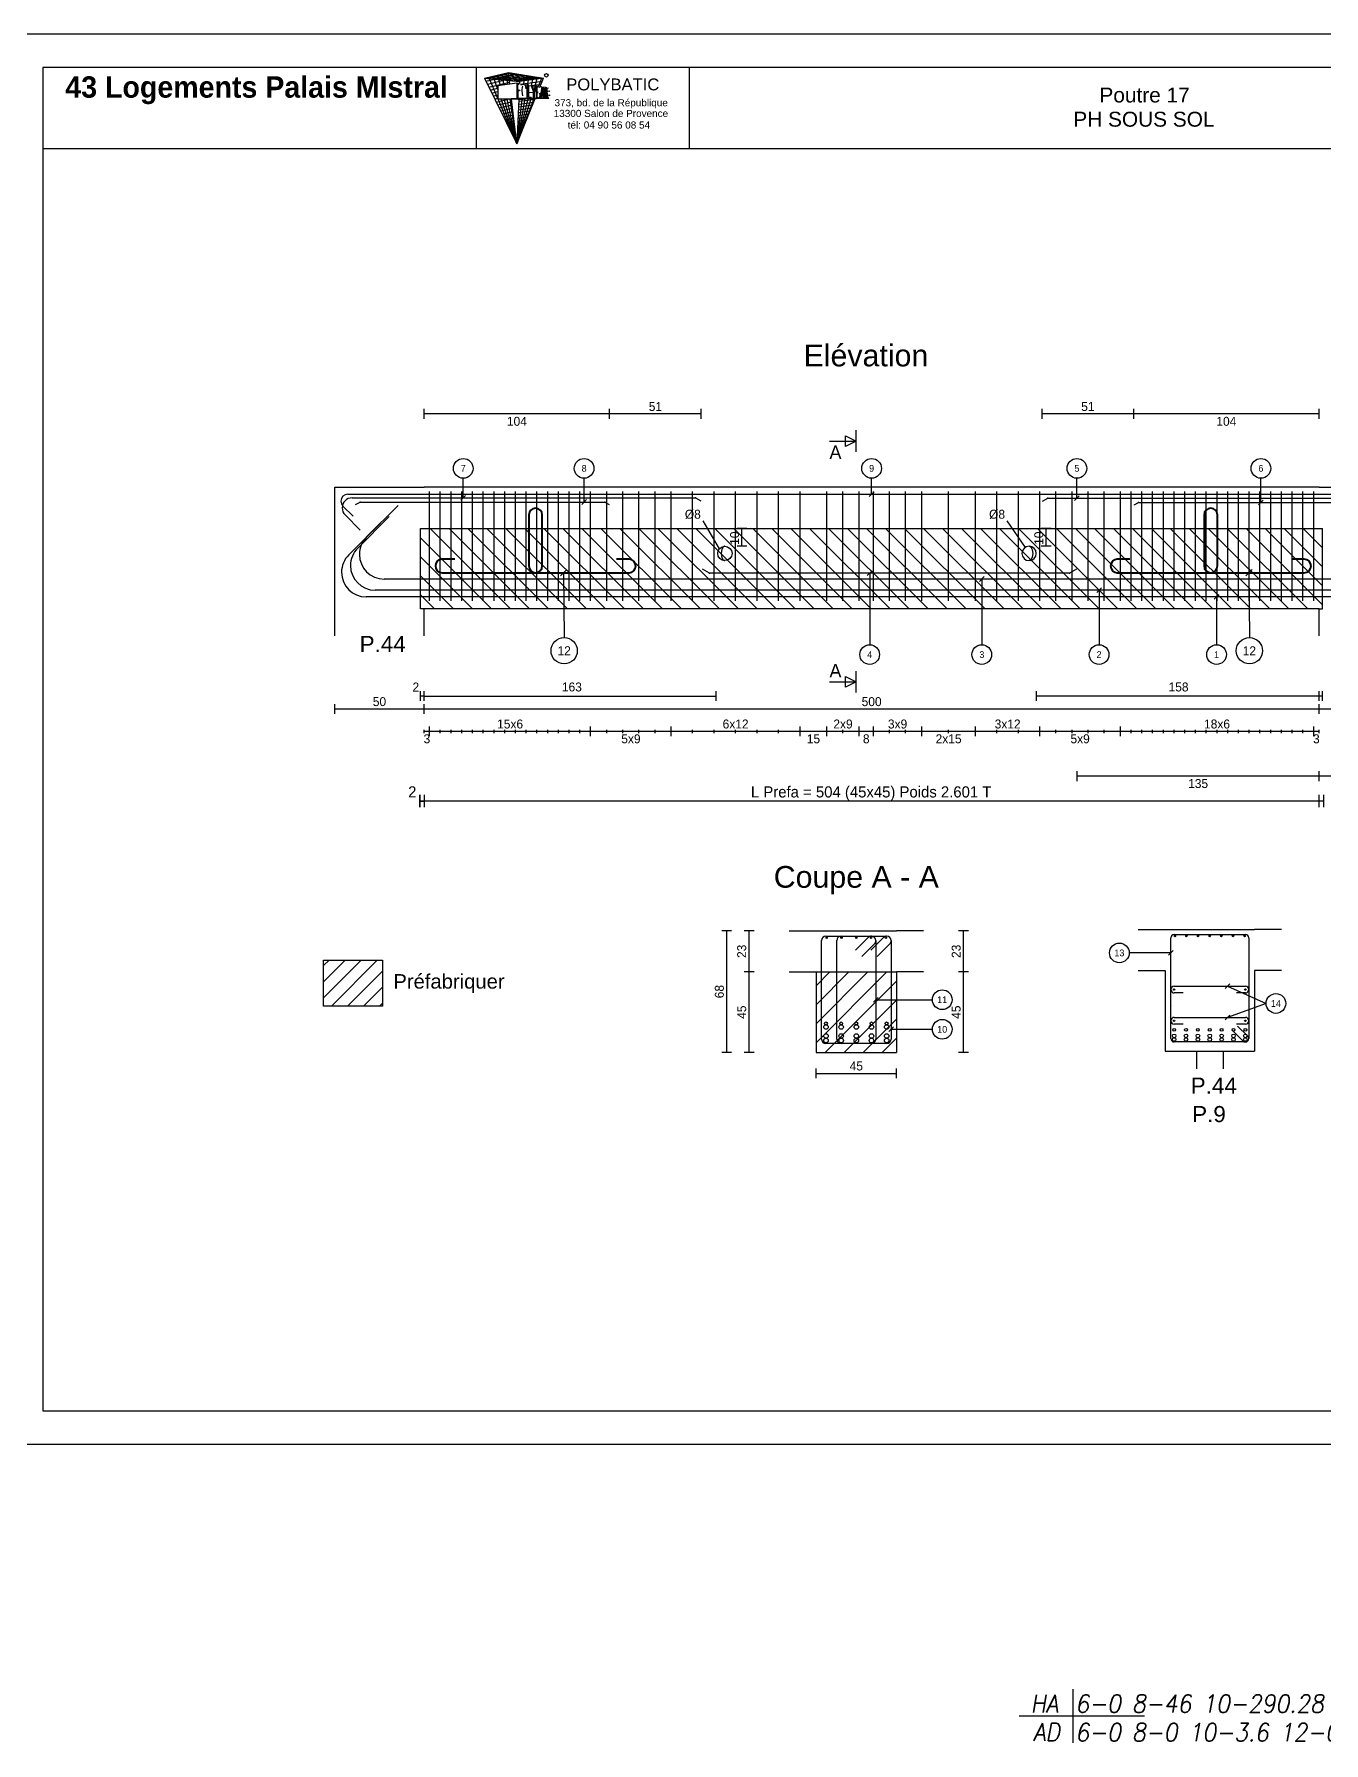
# Model space of a CAD drawing. Extents: x -12912 to 27386, y 1818 to 8189.
# Drawn here: x 2974 to 3694, y 3017 to 3971 of the extents above; entities that cross this region are included whole.
import ezdxf
from ezdxf.enums import TextEntityAlignment as Align

# ---------------------------------------------------------------- set-up
doc = ezdxf.new("R2010")
doc.units = 0
doc.header["$MEASUREMENT"] = 0
doc.linetypes.add('CONTINUE', pattern=[0])
doc.linetypes.add('MEDIUM_DASH', pattern=[0.5, 0.35, -0.15])
doc.layers.get('0').update_dxf_attribs({"linetype": 'CONTINUOUS'})
for name, color, linetype in [('1', 7, 'CONTINUOUS'), ('104', 7, 'CONTINUOUS'), ('173', 7, 'CONTINUOUS'), ('5', 7, 'CONTINUOUS'), ('6', 7, 'CONTINUOUS'), ('7', 7, 'CONTINUOUS'), ('GO-CARTOUCHE', 7, 'CONTINUOUS'), ('GO-TEXTE', 9, 'CONTINUOUS'), ('PYC-HACHURE', 7, 'CONTINUOUS'), ('RDC COFFRAGE', 7, 'CONTINUOUS'), ('STR_TXT', 102, 'CONTINUOUS')]:
    doc.layers.add(name, color=color, linetype=linetype)
doc.layers.add('PYC- HACHURES', color=7, linetype='CONTINUOUS', lineweight=18)
doc.styles.add('ARIAL', font='ARIAL.TTF')
doc.styles.add('Tableau', font='romans.shx', dxfattribs={"width": 0.9, "oblique": 10})
doc.styles.add('TEXTEBA', font='ARIAL.TTF')

# ---------------------------------------------------------------- blocks, each defined once
blk = doc.blocks.new('A$C20507BFC')
at = {"layer": 'RDC COFFRAGE', "color": 5, "linetype": 'CONTINUE', "lineweight": 40, "ltscale": 0.01}
for points in [[(52.25, 32.3), (52.25, 3.75)], [(56, 36.05), (56, 36.05)], [(59.75, 3.75), (59.75, 32.3)], [(0, 3.75), (0, 3.75)], [(10.84, 7.49), (3.75, 7.49)], [(108.25, 7.49), (101.16, 7.49)], [(112, 3.75), (112, 3.75)], [(3.75, 0), (56, 0)], [(56, 0), (108.25, 0)]]:
    blk.add_lwpolyline(points, dxfattribs=at)
for centre, start, end in [((56, 32.3), 90, 180), ((56, 32.3), 0, 90), ((3.75, 3.75), 90, 180), ((3.75, 3.75), 180, 270), ((56, 3.75), 180, 270), ((56, 3.75), 270, 0), ((108.25, 3.75), 0, 90), ((108.25, 3.75), 270, 0)]:
    blk.add_arc(centre, 3.75, start, end, dxfattribs=at)
blk = doc.blocks.new('A$C2346579C')
at = {"layer": '173', "color": 173}
for points in [[(0, 1.9), (0, 1.9)], [(1.9, 3.8), (41.69, 3.8)], [(43.59, 1.9), (43.59, 1.9)], [(6.9, 0), (1.9, 0)], [(41.69, 0), (36.69, 0)]]:
    blk.add_lwpolyline(points, dxfattribs=at)
for centre, start, end in [((1.9, 1.9), 90, 180), ((1.9, 1.9), 180, 270), ((41.69, 1.9), 0, 90), ((41.69, 1.9), 270, 0)]:
    blk.add_arc(centre, 1.9, start, end, dxfattribs=at)
blk = doc.blocks.new('A$C5E66155F')
at = {"layer": '7', "color": 7}
for points in [[(2.01, 4.39), (2, 4)], [(2, 4), (2.01, 3.61)], [(2.04, 4.78), (2.01, 4.39)], [(2.01, 3.61), (2.04, 3.22)], [(2.09, 5.16), (2.04, 4.78)], [(2.04, 3.22), (2.09, 2.84)], [(2.15, 5.53), (2.09, 5.16)], [(2.09, 2.84), (2.15, 2.47)], [(2.24, 5.89), (2.15, 5.53)], [(2.15, 2.47), (2.24, 2.11)], [(2.34, 6.22), (2.24, 5.89)], [(2.24, 2.11), (2.34, 1.78)], [(2.45, 6.54), (2.34, 6.22)], [(2.34, 1.78), (2.45, 1.46)], [(2.59, 6.83), (2.45, 6.54)], [(2.45, 1.46), (2.59, 1.17)], [(2.73, 7.09), (2.59, 6.83)], [(2.59, 1.17), (2.73, 0.91)], [(2.89, 7.33), (2.73, 7.09)], [(2.73, 0.91), (2.89, 0.67)], [(3.06, 7.53), (2.89, 7.33)], [(2.89, 0.67), (3.06, 0.47)], [(3.23, 7.7), (3.06, 7.53)], [(3.06, 0.47), (3.23, 0.3)], [(3.42, 7.83), (3.23, 7.7)], [(3.23, 0.3), (3.42, 0.17)], [(3.61, 7.92), (3.42, 7.83)], [(3.42, 0.17), (3.61, 0.08)], [(3.8, 7.98), (3.61, 7.92)], [(3.61, 0.08), (3.8, 0.02)], [(4, 8), (3.8, 7.98)], [(3.8, 0.02), (4, 0)]]:
    blk.add_lwpolyline(points, dxfattribs=at)
blk.add_circle((4, 4), 4, dxfattribs=at)
blk = doc.blocks.new('Smallsp')
at = {"layer": 'STR_TXT', "linetype": 'Continuous'}
for points in [[(0, 15), (0, -15)], [(-30, 0), (40, 0)]]:
    blk.add_lwpolyline(points, dxfattribs=at)
at = {"layer": 'STR_TXT', "linetype": 'Continuous', "style": 'Tableau', "oblique": 10, "width": 0.9}
for s, p in [('HA', (-23.6, 1.89)), ('AD', (-22.2, -13.94))]:
    blk.add_text(s, height=10, dxfattribs=at).set_placement(p)
for tag, p in [('SPAD', (1.4, 1.89)), ('SPHA', (1.4, -14.11))]:
    blk.add_attdef(tag, p, '', height=10, dxfattribs=at)

msp = doc.modelspace()

# ---------------------------------------------------------------- hatches: boundary and pattern name
at = {"layer": 'PYC- HACHURES', "lineweight": 15}
h = msp.add_hatch(dxfattribs=at)
h.set_pattern_fill('ANSI31', color=104, scale=60, style=0)
h.set_pattern_definition([(135, (12122.783, 3072.3995), (5.303301, 5.303301), [])])
h.paths.add_polyline_path([(3189.611, 3695.368), (3693.611, 3695.368), (3693.611, 3650.368), (3691.611, 3650.368), (3191.611, 3650.368), (3189.611, 3650.368)])
h = msp.add_hatch(dxfattribs=at)
h.set_pattern_fill('ANSI31', color=104, scale=2, style=0)
h.set_pattern_definition([(45, (3340.7286, 4886.7306), (-4.490128, 4.490128), [])])
h.paths.add_polyline_path([(3168.335, 3454.157), (3135.414, 3454.157), (3135.414, 3428.506), (3168.335, 3428.506)])
h = msp.add_hatch(dxfattribs=at)
h.set_pattern_fill('ANSI31', color=104, scale=60, style=0)
h.set_pattern_definition([(45, (-5248.1204, 3054.3286), (-5.303301, 5.303301), [])])
h.paths.add_polyline_path([(3455.551, 3447.614), (3410.551, 3447.614), (3410.551, 3402.614), (3455.551, 3402.614)])

# ---------------------------------------------------------------- linework, layer by layer
at = {"color": 7, "linetype": 'Continuous'}
for p, q in [((3623.059, 3403.376), (3623.059, 3393.404)), ((3638.021, 3403.376), (3638.021, 3393.404))]:
    msp.add_line(p, q, dxfattribs=at)
at = {"layer": '1', "color": 1}
for points in [[(3159.438, 3690.54), (3177.116, 3708.218)], [(3149.438, 3680.54), (3167.116, 3698.218)], [(3154.438, 3684.29), (3172.116, 3701.968)], [(3150.411, 3674.568), (3150.411, 3674.568)], [(3155.411, 3680.818), (3155.411, 3680.818)], [(3145.411, 3670.818), (3145.411, 3670.818)], [(3714.061, 3667.068), (3169.161, 3667.068)], [(3351.088, 3670.368), (3347.117, 3672.66)], [(3552.134, 3670.368), (3351.088, 3670.368)], [(3556.105, 3672.66), (3552.134, 3670.368)], [(3724.061, 3657.068), (3159.161, 3657.068)], [(3719.061, 3660.818), (3164.161, 3660.818)]]:
    msp.add_lwpolyline(points, dxfattribs=at)
for centre, radius in [((3416.101, 3416.814), 1.25), ((3416.101, 3418.864), 0.8), ((3424.576, 3416.814), 1.25), ((3424.576, 3418.864), 0.8), ((3433.051, 3416.814), 1.25), ((3433.051, 3418.864), 0.8), ((3441.526, 3416.814), 1.25), ((3441.526, 3418.864), 0.8), ((3450.001, 3416.814), 1.25), ((3450.001, 3418.864), 0.8), ((3416.101, 3411.814), 1.25), ((3416.101, 3409.314), 1.25), ((3424.576, 3411.814), 1.25), ((3424.576, 3409.314), 1.25), ((3433.051, 3411.814), 1.25), ((3433.051, 3409.314), 1.25), ((3441.526, 3411.814), 1.25), ((3441.526, 3409.314), 1.25), ((3450.001, 3411.814), 1.25), ((3450.001, 3409.314), 1.25), ((3610.64, 3411.876), 1), ((3610.64, 3409.876), 1), ((3610.64, 3415.276), 0.8), ((3617.273, 3411.876), 1), ((3617.273, 3409.876), 1), ((3617.273, 3415.276), 0.8), ((3623.907, 3411.876), 1), ((3623.907, 3409.876), 1), ((3623.907, 3415.276), 0.8), ((3630.54, 3411.876), 1), ((3630.54, 3409.876), 1), ((3630.54, 3415.276), 0.8), ((3637.173, 3411.876), 1), ((3637.173, 3409.876), 1), ((3637.173, 3415.276), 0.8), ((3643.807, 3411.876), 1), ((3643.807, 3409.876), 1), ((3643.807, 3415.276), 0.8), ((3650.44, 3411.876), 1), ((3650.44, 3409.876), 1), ((3650.44, 3415.276), 0.8)]:
    msp.add_circle(centre, radius, dxfattribs=at)
for centre, start, end in [((3164.161, 3674.568), 135, 180), ((3169.161, 3680.818), 135, 180), ((3159.161, 3670.818), 135, 180), ((3164.161, 3674.568), 180, 270), ((3169.161, 3680.818), 180, 270), ((3159.161, 3670.818), 180, 270)]:
    msp.add_arc(centre, 13.75, start, end, dxfattribs=at)
for p in [(3351.088, 3670.368), (3552.134, 3670.368)]:
    msp.add_point(p, dxfattribs=at)
at = {"layer": '104', "color": 104}
for points in [[(3418.051, 3744.118), (3433.051, 3744.118)], [(3433.051, 3738.118), (3433.051, 3750.118)], [(3418.051, 3609.618), (3433.051, 3609.618)], [(3433.051, 3603.618), (3433.051, 3615.618)]]:
    msp.add_lwpolyline(points, dxfattribs=at)
for points in [[(3433.051, 3744.118), (3427.051, 3741.118), (3427.051, 3747.118), (3433.051, 3744.118)], [(3433.051, 3609.618), (3427.051, 3606.618), (3427.051, 3612.618), (3433.051, 3609.618)]]:
    msp.add_lwpolyline(points, close=True, dxfattribs=at)
at = {"layer": '173', "color": 173}
for points in [[(3148.961, 3714.468), (3734.261, 3714.468)], [(3194.611, 3654.818), (3194.611, 3715.868)], [(3200.611, 3654.818), (3200.611, 3715.868)], [(3206.611, 3654.818), (3206.611, 3715.868)], [(3212.611, 3654.818), (3212.611, 3715.868)], [(3218.611, 3654.818), (3218.611, 3715.868)], [(3224.611, 3654.818), (3224.611, 3715.868)], [(3230.611, 3654.818), (3230.611, 3715.868)], [(3236.611, 3654.818), (3236.611, 3715.868)], [(3242.611, 3654.818), (3242.611, 3715.868)], [(3248.611, 3654.818), (3248.611, 3715.868)], [(3254.611, 3654.818), (3254.611, 3715.868)], [(3260.611, 3654.818), (3260.611, 3715.868)], [(3266.611, 3654.818), (3266.611, 3715.868)], [(3272.611, 3654.818), (3272.611, 3715.868)], [(3278.611, 3654.818), (3278.611, 3715.868)], [(3284.611, 3654.818), (3284.611, 3715.868)], [(3293.611, 3654.818), (3293.611, 3715.868)], [(3302.611, 3654.818), (3302.611, 3715.868)], [(3311.611, 3654.818), (3311.611, 3715.868)], [(3320.611, 3654.818), (3320.611, 3715.868)], [(3329.611, 3654.818), (3329.611, 3715.868)], [(3341.611, 3654.818), (3341.611, 3715.868)], [(3353.611, 3654.818), (3353.611, 3715.868)], [(3365.611, 3654.818), (3365.611, 3715.868)], [(3377.611, 3654.818), (3377.611, 3715.868)], [(3389.611, 3654.818), (3389.611, 3715.868)], [(3401.611, 3654.818), (3401.611, 3715.868)], [(3416.611, 3654.818), (3416.611, 3715.868)], [(3425.611, 3654.818), (3425.611, 3715.868)], [(3434.611, 3654.818), (3434.611, 3715.868)], [(3442.611, 3654.818), (3442.611, 3715.868)], [(3451.611, 3654.818), (3451.611, 3715.868)], [(3460.611, 3654.818), (3460.611, 3715.868)], [(3469.611, 3654.818), (3469.611, 3715.868)], [(3484.611, 3654.818), (3484.611, 3715.868)], [(3499.611, 3654.818), (3499.611, 3715.868)], [(3511.611, 3654.818), (3511.611, 3715.868)], [(3523.611, 3654.818), (3523.611, 3715.868)], [(3535.611, 3654.818), (3535.611, 3715.868)], [(3544.611, 3654.818), (3544.611, 3715.868)], [(3553.611, 3654.818), (3553.611, 3715.868)], [(3562.611, 3654.818), (3562.611, 3715.868)], [(3571.611, 3654.818), (3571.611, 3715.868)], [(3580.611, 3654.818), (3580.611, 3715.868)], [(3586.611, 3654.818), (3586.611, 3715.868)], [(3592.611, 3654.818), (3592.611, 3715.868)], [(3598.611, 3654.818), (3598.611, 3715.868)], [(3604.611, 3654.818), (3604.611, 3715.868)], [(3610.611, 3654.818), (3610.611, 3715.868)], [(3616.611, 3654.818), (3616.611, 3715.868)], [(3622.611, 3654.818), (3622.611, 3715.868)], [(3628.611, 3654.818), (3628.611, 3715.868)], [(3634.611, 3654.818), (3634.611, 3715.868)], [(3640.611, 3654.818), (3640.611, 3715.868)], [(3646.611, 3654.818), (3646.611, 3715.868)], [(3652.611, 3654.818), (3652.611, 3715.868)], [(3658.611, 3654.818), (3658.611, 3715.868)], [(3664.611, 3654.818), (3664.611, 3715.868)], [(3670.611, 3654.818), (3670.611, 3715.868)], [(3676.611, 3654.818), (3676.611, 3715.868)], [(3682.611, 3654.818), (3682.611, 3715.868)], [(3688.611, 3654.818), (3688.611, 3715.868)], [(3145.061, 3710.568), (3145.061, 3710.568)], [(3151.86, 3702.153), (3146.203, 3707.81)], [(3413.601, 3410.064), (3413.601, 3465.114)], [(3416.101, 3467.614), (3450.001, 3467.614)], [(3422.076, 3410.064), (3422.076, 3465.114)], [(3424.576, 3467.614), (3441.526, 3467.614)], [(3432.688, 3459.81), (3439.759, 3466.882)], [(3441.163, 3459.81), (3448.234, 3466.882)], [(3441.526, 3467.614), (3441.526, 3467.614)], [(3444.026, 3465.114), (3444.026, 3410.064)], [(3444.026, 3465.114), (3444.026, 3465.114)], [(3450.001, 3467.614), (3450.001, 3467.614)], [(3452.501, 3465.114), (3452.501, 3410.064)], [(3452.501, 3465.114), (3452.501, 3465.114)], [(3608.74, 3410.376), (3608.74, 3466.576)], [(3610.64, 3468.476), (3650.44, 3468.476)], [(3617.273, 3468.476), (3617.273, 3468.476)], [(3623.907, 3468.476), (3623.907, 3468.476)], [(3630.54, 3468.476), (3630.54, 3468.476)], [(3637.173, 3468.476), (3637.173, 3468.476)], [(3643.807, 3468.476), (3643.807, 3468.476)], [(3650.44, 3468.476), (3650.44, 3468.476)], [(3652.34, 3466.576), (3652.34, 3410.376)], [(3652.34, 3466.576), (3652.34, 3466.576)], [(3443.294, 3463.346), (3436.223, 3456.275)], [(3451.769, 3463.346), (3444.698, 3456.275)], [(3609.414, 3428.687), (3609.414, 3428.687)], [(3651.783, 3411.72), (3646.126, 3417.377)], [(3450.001, 3407.564), (3416.101, 3407.564)], [(3441.526, 3407.564), (3424.576, 3407.564)], [(3650.44, 3408.476), (3610.64, 3408.476)], [(3617.273, 3408.476), (3617.273, 3408.476)], [(3623.907, 3408.476), (3623.907, 3408.476)], [(3630.54, 3408.476), (3630.54, 3408.476)], [(3637.173, 3408.476), (3637.173, 3408.476)], [(3643.439, 3414.69), (3649.096, 3409.033)], [(3643.807, 3408.476), (3643.807, 3408.476)]]:
    msp.add_lwpolyline(points, dxfattribs=at)
for centre in [(3416.501, 3466.714), (3424.776, 3466.714), (3433.051, 3466.714), (3441.326, 3466.714), (3449.601, 3466.714), (3611.04, 3467.676), (3617.54, 3467.676), (3624.04, 3467.676), (3630.54, 3467.676), (3637.04, 3467.676), (3643.54, 3467.676), (3650.04, 3467.676), (3610.64, 3437.75), (3650.43, 3437.75), (3610.64, 3420.312), (3650.43, 3420.312)]:
    msp.add_circle(centre, 0.4, dxfattribs=at)
for centre, radius, start, end in [((3148.961, 3710.568), 3.9, 90, 180), ((3148.961, 3710.568), 3.9, 180, 225), ((3416.101, 3465.114), 2.5, 90, 180), ((3424.576, 3465.114), 2.5, 90, 180), ((3441.526, 3465.114), 2.5, 90, 135), ((3441.526, 3465.114), 2.5, 0, 90), ((3441.526, 3465.114), 2.5, 315, 0), ((3450.001, 3465.114), 2.5, 90, 135), ((3450.001, 3465.114), 2.5, 0, 90), ((3450.001, 3465.114), 2.5, 315, 0), ((3610.64, 3466.576), 1.9, 90, 180), ((3650.44, 3466.576), 1.9, 0, 90), ((3416.101, 3410.064), 2.5, 180, 270), ((3424.576, 3410.064), 2.5, 180, 270), ((3441.526, 3410.064), 2.5, 270, 0), ((3450.001, 3410.064), 2.5, 270, 0), ((3610.64, 3410.376), 1.9, 180, 270), ((3650.44, 3410.376), 1.9, 225, 270), ((3650.44, 3410.376), 1.9, 270, 0), ((3650.44, 3410.376), 1.9, 0, 45)]:
    msp.add_arc(centre, radius, start, end, dxfattribs=at)
at = {"layer": '5', "color": 5}
for p, q in [((3347.209, 3699.493), (3356.505, 3683.889)), ((3517.209, 3699.493), (3527.349, 3684.667)), ((3191.611, 3601.723), (3189.611, 3601.723)), ((3191.611, 3601.723), (3354.611, 3601.723)), ((3354.611, 3604.473), (3354.611, 3598.973)), ((3533.611, 3604.473), (3533.611, 3598.973)), ((3691.611, 3601.723), (3533.611, 3601.723)), ((3693.611, 3601.723), (3691.611, 3601.723))]:
    msp.add_line(p, q, dxfattribs=at)
for points in [[(3191.611, 3756.534), (3191.611, 3762.034)], [(3295.191, 3756.534), (3295.191, 3762.034)], [(3346.407, 3756.534), (3346.407, 3762.034)], [(3536.815, 3756.534), (3536.815, 3762.034)], [(3588.031, 3756.534), (3588.031, 3762.034)], [(3691.611, 3756.534), (3691.611, 3762.034)], [(3295.191, 3759.284), (3191.611, 3759.284)], [(3346.407, 3759.284), (3295.191, 3759.284)], [(3588.031, 3759.284), (3536.815, 3759.284)], [(3691.611, 3759.284), (3588.031, 3759.284)], [(3145.761, 3706.818), (3145.761, 3706.818)], [(3151.361, 3712.418), (3343.129, 3712.418)], [(3153.281, 3708.635), (3155.763, 3710.068)], [(3155.763, 3710.068), (3292.459, 3710.068)], [(3292.459, 3710.068), (3294.941, 3708.635)], [(3343.129, 3712.418), (3346.107, 3710.698)], [(3537.115, 3710.498), (3540.093, 3712.218)], [(3540.093, 3712.218), (3731.861, 3712.218)], [(3588.281, 3708.435), (3590.763, 3709.868)], [(3590.763, 3709.868), (3727.459, 3709.868)], [(3155.886, 3694.373), (3147.401, 3702.858)], [(3371.89, 3695.368), (3366.39, 3695.368)], [(3369.14, 3685.368), (3369.14, 3695.368)], [(3541.89, 3695.368), (3536.39, 3695.368)], [(3539.14, 3685.368), (3539.14, 3695.368)], [(3371.89, 3685.368), (3366.39, 3685.368)], [(3541.89, 3685.368), (3536.39, 3685.368)], [(3189.611, 3598.973), (3189.611, 3604.473)], [(3191.611, 3598.973), (3191.611, 3604.473)], [(3691.611, 3598.973), (3691.611, 3604.473)], [(3693.611, 3598.973), (3693.611, 3604.473)], [(3141.611, 3591.701), (3141.611, 3597.201)], [(3191.611, 3594.451), (3141.611, 3594.451)], [(3191.611, 3591.701), (3191.611, 3597.201)], [(3691.611, 3594.451), (3191.611, 3594.451)], [(3691.611, 3591.701), (3691.611, 3597.201)], [(3741.611, 3594.451), (3691.611, 3594.451)], [(3191.611, 3581.034), (3191.611, 3582.868)], [(3194.611, 3581.951), (3191.611, 3581.951)], [(3194.611, 3579.201), (3194.611, 3584.701)], [(3194.611, 3581.034), (3194.611, 3582.868)], [(3200.611, 3581.951), (3194.611, 3581.951)], [(3284.611, 3581.951), (3194.611, 3581.951)], [(3200.611, 3581.034), (3200.611, 3582.868)], [(3206.611, 3581.951), (3200.611, 3581.951)], [(3206.611, 3581.034), (3206.611, 3582.868)], [(3212.611, 3581.951), (3206.611, 3581.951)], [(3212.611, 3581.034), (3212.611, 3582.868)], [(3218.611, 3581.951), (3212.611, 3581.951)], [(3218.611, 3581.034), (3218.611, 3582.868)], [(3224.611, 3581.951), (3218.611, 3581.951)], [(3224.611, 3581.034), (3224.611, 3582.868)], [(3230.611, 3581.951), (3224.611, 3581.951)], [(3230.611, 3581.034), (3230.611, 3582.868)], [(3236.611, 3581.951), (3230.611, 3581.951)], [(3236.611, 3581.034), (3236.611, 3582.868)], [(3242.611, 3581.951), (3236.611, 3581.951)], [(3242.611, 3581.034), (3242.611, 3582.868)], [(3248.611, 3581.951), (3242.611, 3581.951)], [(3248.611, 3581.034), (3248.611, 3582.868)], [(3254.611, 3581.951), (3248.611, 3581.951)], [(3254.611, 3581.034), (3254.611, 3582.868)], [(3260.611, 3581.951), (3254.611, 3581.951)], [(3260.611, 3581.034), (3260.611, 3582.868)], [(3266.611, 3581.951), (3260.611, 3581.951)], [(3266.611, 3581.034), (3266.611, 3582.868)], [(3272.611, 3581.951), (3266.611, 3581.951)], [(3272.611, 3581.034), (3272.611, 3582.868)], [(3278.611, 3581.951), (3272.611, 3581.951)], [(3278.611, 3581.034), (3278.611, 3582.868)], [(3284.611, 3581.951), (3278.611, 3581.951)], [(3284.611, 3579.201), (3284.611, 3584.701)], [(3284.611, 3581.034), (3284.611, 3582.868)], [(3293.611, 3581.951), (3284.611, 3581.951)], [(3329.611, 3581.951), (3284.611, 3581.951)], [(3293.611, 3581.034), (3293.611, 3582.868)], [(3302.611, 3581.951), (3293.611, 3581.951)], [(3302.611, 3581.034), (3302.611, 3582.868)], [(3311.611, 3581.951), (3302.611, 3581.951)], [(3311.611, 3581.034), (3311.611, 3582.868)], [(3320.611, 3581.951), (3311.611, 3581.951)], [(3320.611, 3581.034), (3320.611, 3582.868)], [(3329.611, 3581.951), (3320.611, 3581.951)], [(3329.611, 3579.201), (3329.611, 3584.701)], [(3329.611, 3581.034), (3329.611, 3582.868)], [(3341.611, 3581.951), (3329.611, 3581.951)], [(3401.611, 3581.951), (3329.611, 3581.951)], [(3341.611, 3581.034), (3341.611, 3582.868)], [(3353.611, 3581.951), (3341.611, 3581.951)], [(3353.611, 3581.034), (3353.611, 3582.868)], [(3365.611, 3581.951), (3353.611, 3581.951)], [(3365.611, 3581.034), (3365.611, 3582.868)], [(3377.611, 3581.951), (3365.611, 3581.951)], [(3377.611, 3581.034), (3377.611, 3582.868)], [(3389.611, 3581.951), (3377.611, 3581.951)], [(3389.611, 3581.034), (3389.611, 3582.868)], [(3401.611, 3581.951), (3389.611, 3581.951)], [(3401.611, 3579.201), (3401.611, 3584.701)], [(3401.611, 3581.034), (3401.611, 3582.868)], [(3416.611, 3581.951), (3401.611, 3581.951)], [(3416.611, 3579.201), (3416.611, 3584.701)], [(3416.611, 3581.034), (3416.611, 3582.868)], [(3425.611, 3581.951), (3416.611, 3581.951)], [(3434.611, 3581.951), (3416.611, 3581.951)], [(3425.611, 3581.034), (3425.611, 3582.868)], [(3434.611, 3581.951), (3425.611, 3581.951)], [(3434.611, 3579.201), (3434.611, 3584.701)], [(3434.611, 3581.034), (3434.611, 3582.868)], [(3442.611, 3581.951), (3434.611, 3581.951)], [(3442.611, 3579.201), (3442.611, 3584.701)], [(3442.611, 3581.034), (3442.611, 3582.868)], [(3451.611, 3581.951), (3442.611, 3581.951)], [(3469.611, 3581.951), (3442.611, 3581.951)], [(3451.611, 3581.034), (3451.611, 3582.868)], [(3460.611, 3581.951), (3451.611, 3581.951)], [(3460.611, 3581.034), (3460.611, 3582.868)], [(3469.611, 3581.951), (3460.611, 3581.951)], [(3469.611, 3579.201), (3469.611, 3584.701)], [(3469.611, 3581.034), (3469.611, 3582.868)], [(3484.611, 3581.951), (3469.611, 3581.951)], [(3499.611, 3581.951), (3469.611, 3581.951)], [(3484.611, 3581.034), (3484.611, 3582.868)], [(3499.611, 3581.951), (3484.611, 3581.951)], [(3499.611, 3579.201), (3499.611, 3584.701)], [(3499.611, 3581.034), (3499.611, 3582.868)], [(3511.611, 3581.951), (3499.611, 3581.951)], [(3535.611, 3581.951), (3499.611, 3581.951)], [(3511.611, 3581.034), (3511.611, 3582.868)], [(3523.611, 3581.951), (3511.611, 3581.951)], [(3523.611, 3581.034), (3523.611, 3582.868)], [(3535.611, 3581.951), (3523.611, 3581.951)], [(3535.611, 3579.201), (3535.611, 3584.701)], [(3535.611, 3581.034), (3535.611, 3582.868)], [(3544.611, 3581.951), (3535.611, 3581.951)], [(3580.611, 3581.951), (3535.611, 3581.951)], [(3544.611, 3581.034), (3544.611, 3582.868)], [(3553.611, 3581.951), (3544.611, 3581.951)], [(3553.611, 3581.034), (3553.611, 3582.868)], [(3562.611, 3581.951), (3553.611, 3581.951)], [(3562.611, 3581.034), (3562.611, 3582.868)], [(3571.611, 3581.951), (3562.611, 3581.951)], [(3571.611, 3581.034), (3571.611, 3582.868)], [(3580.611, 3581.951), (3571.611, 3581.951)], [(3580.611, 3579.201), (3580.611, 3584.701)], [(3580.611, 3581.034), (3580.611, 3582.868)], [(3586.611, 3581.951), (3580.611, 3581.951)], [(3688.611, 3581.951), (3580.611, 3581.951)], [(3586.611, 3581.034), (3586.611, 3582.868)], [(3592.611, 3581.951), (3586.611, 3581.951)], [(3592.611, 3581.034), (3592.611, 3582.868)], [(3598.611, 3581.951), (3592.611, 3581.951)], [(3598.611, 3581.034), (3598.611, 3582.868)], [(3604.611, 3581.951), (3598.611, 3581.951)], [(3604.611, 3581.034), (3604.611, 3582.868)], [(3610.611, 3581.951), (3604.611, 3581.951)], [(3610.611, 3581.034), (3610.611, 3582.868)], [(3616.611, 3581.951), (3610.611, 3581.951)], [(3616.611, 3581.034), (3616.611, 3582.868)], [(3622.611, 3581.951), (3616.611, 3581.951)], [(3622.611, 3581.034), (3622.611, 3582.868)], [(3628.611, 3581.951), (3622.611, 3581.951)], [(3628.611, 3581.034), (3628.611, 3582.868)], [(3634.611, 3581.951), (3628.611, 3581.951)], [(3634.611, 3581.034), (3634.611, 3582.868)], [(3640.611, 3581.951), (3634.611, 3581.951)], [(3640.611, 3581.034), (3640.611, 3582.868)], [(3646.611, 3581.951), (3640.611, 3581.951)], [(3646.611, 3581.034), (3646.611, 3582.868)], [(3652.611, 3581.951), (3646.611, 3581.951)], [(3652.611, 3581.034), (3652.611, 3582.868)], [(3658.611, 3581.951), (3652.611, 3581.951)], [(3658.611, 3581.034), (3658.611, 3582.868)], [(3664.611, 3581.951), (3658.611, 3581.951)], [(3664.611, 3581.034), (3664.611, 3582.868)], [(3670.611, 3581.951), (3664.611, 3581.951)], [(3670.611, 3581.034), (3670.611, 3582.868)], [(3676.611, 3581.951), (3670.611, 3581.951)], [(3676.611, 3581.034), (3676.611, 3582.868)], [(3682.611, 3581.951), (3676.611, 3581.951)], [(3682.611, 3581.034), (3682.611, 3582.868)], [(3688.611, 3581.951), (3682.611, 3581.951)], [(3688.611, 3579.201), (3688.611, 3584.701)], [(3688.611, 3581.034), (3688.611, 3582.868)], [(3691.611, 3581.951), (3688.611, 3581.951)], [(3691.611, 3581.034), (3691.611, 3582.868)], [(3556.505, 3554.201), (3556.505, 3559.701)], [(3691.611, 3556.951), (3556.505, 3556.951)], [(3691.611, 3554.201), (3691.611, 3559.701)], [(3729.061, 3556.951), (3691.611, 3556.951)], [(3363.385, 3470.614), (3357.885, 3470.614)], [(3360.635, 3402.614), (3360.635, 3470.614)], [(3375.885, 3470.614), (3370.385, 3470.614)], [(3373.135, 3447.614), (3373.135, 3470.614)], [(3495.718, 3470.614), (3490.218, 3470.614)], [(3492.968, 3447.614), (3492.968, 3470.614)], [(3375.885, 3447.614), (3370.385, 3447.614)], [(3373.135, 3402.614), (3373.135, 3447.614)], [(3495.718, 3447.614), (3490.218, 3447.614)], [(3492.968, 3402.614), (3492.968, 3447.614)], [(3363.385, 3402.614), (3357.885, 3402.614)], [(3375.885, 3402.614), (3370.385, 3402.614)], [(3495.718, 3402.614), (3490.218, 3402.614)], [(3410.551, 3388.197), (3410.551, 3393.697)], [(3410.551, 3390.947), (3455.551, 3390.947)], [(3455.551, 3388.197), (3455.551, 3393.697)]]:
    msp.add_lwpolyline(points, dxfattribs=at)
for start, end in [(90, 180), (180, 225)]:
    msp.add_arc((3151.361, 3706.818), 5.6, start, end, dxfattribs=at)
for p in [(3155.763, 3710.068), (3292.459, 3710.068), (3343.129, 3712.418), (3540.093, 3712.218), (3590.763, 3709.868)]:
    msp.add_point(p, dxfattribs=at)
at = {"layer": '6', "color": 6}
for points in [[(3213.418, 3712.418), (3213.418, 3723.368)], [(3280.975, 3710.068), (3280.975, 3723.368)], [(3441.611, 3714.468), (3441.611, 3723.368)], [(3556.319, 3712.218), (3556.319, 3723.368)], [(3659.111, 3709.868), (3659.111, 3723.368)], [(3214.744, 3713.743), (3212.092, 3711.092)], [(3442.937, 3715.793), (3440.285, 3713.142)], [(3557.645, 3713.543), (3554.993, 3710.892)], [(3282.301, 3711.393), (3279.649, 3708.742)], [(3660.437, 3711.193), (3657.785, 3708.542)], [(3267.702, 3668.831), (3271.238, 3672.366)], [(3269.522, 3670.599), (3269.82, 3634.333)], [(3439.2, 3669.042), (3441.852, 3671.693)], [(3440.526, 3670.368), (3440.526, 3630.368)], [(3501.855, 3665.742), (3504.507, 3668.393)], [(3503.181, 3667.068), (3503.181, 3630.368)], [(3650.639, 3668.831), (3654.174, 3672.367)], [(3652.459, 3670.599), (3652.689, 3634.323)], [(3567.374, 3659.492), (3570.026, 3662.143)], [(3568.7, 3660.818), (3568.7, 3630.368)], [(3633.01, 3655.742), (3635.662, 3658.393)], [(3634.336, 3657.068), (3634.336, 3630.368)], [(3608.74, 3458.241), (3585.54, 3458.241)], [(3607.414, 3456.915), (3610.066, 3459.567)], [(3641.745, 3440.976), (3639.094, 3438.324)], [(3640.42, 3439.65), (3662.014, 3429.891)], [(3445.352, 3433.41), (3442.701, 3430.758)], [(3444.026, 3432.084), (3475.551, 3432.084)], [(3662.014, 3429.891), (3640.382, 3422.212)], [(3453.827, 3416.895), (3451.176, 3414.243)], [(3641.745, 3423.538), (3639.094, 3420.886)], [(3452.501, 3415.569), (3475.551, 3415.569)]]:
    msp.add_lwpolyline(points, dxfattribs=at)
for centre, radius in [((3213.418, 3728.868), 5.5), ((3280.975, 3728.868), 5.5), ((3441.611, 3728.868), 5.5), ((3556.319, 3728.868), 5.5), ((3659.111, 3728.868), 5.5), ((3269.823, 3626.999), 7.333), ((3440.526, 3624.868), 5.5), ((3503.181, 3624.868), 5.5), ((3568.7, 3624.868), 5.5), ((3634.336, 3624.868), 5.5), ((3652.691, 3626.99), 7.333), ((3580.04, 3458.241), 5.5), ((3481.051, 3432.084), 5.5), ((3667.513, 3429.978), 5.5), ((3481.051, 3415.569), 5.5)]:
    msp.add_circle(centre, radius, dxfattribs=at)
at = {"layer": '7', "color": 7}
for points in [[(3141.611, 3718.368), (3191.611, 3718.368)], [(3141.611, 3635.368), (3141.611, 3718.368)], [(3141.611, 3718.368), (3166.611, 3718.368)], [(3691.611, 3718.368), (3191.611, 3718.368)], [(3691.611, 3718.368), (3741.611, 3718.368)], [(3141.611, 3635.368), (3141.611, 3650.368)], [(3691.611, 3650.368), (3191.611, 3650.368)], [(3191.611, 3635.368), (3191.611, 3650.368)], [(3691.611, 3635.368), (3691.611, 3650.368)], [(3395.551, 3470.614), (3410.551, 3470.614)], [(3410.551, 3470.614), (3455.551, 3470.614)], [(3470.551, 3470.614), (3455.551, 3470.614)], [(3590.54, 3471.376), (3605.54, 3471.376)], [(3605.54, 3471.376), (3655.54, 3471.376)], [(3670.54, 3471.376), (3655.54, 3471.376)], [(3395.551, 3447.614), (3410.551, 3447.614)], [(3410.551, 3447.614), (3410.551, 3402.614)], [(3470.551, 3447.614), (3455.551, 3447.614)], [(3455.551, 3447.614), (3455.551, 3402.614)], [(3590.54, 3448.376), (3605.54, 3448.376)], [(3605.54, 3448.376), (3605.54, 3403.376)], [(3670.54, 3448.376), (3655.54, 3448.376)], [(3655.54, 3448.376), (3655.54, 3403.376)], [(3410.551, 3402.614), (3455.551, 3402.614)], [(3605.54, 3403.376), (3655.54, 3403.376)]]:
    msp.add_lwpolyline(points, dxfattribs=at)
at = {"layer": '7', "color": 7, "linetype": 'Continuous'}
for points in [[(3191.611, 3650.368), (3189.611, 3650.368), (3189.611, 3695.368)], [(3691.611, 3650.368), (3693.611, 3650.368), (3693.611, 3695.368)]]:
    msp.add_lwpolyline(points, dxfattribs=at)
at = {"layer": '7', "color": 7, "linetype": 'MEDIUM_DASH'}
for points in [[(3189.611, 3695.368), (3693.611, 3695.368)], [(3410.551, 3447.614), (3455.551, 3447.614)]]:
    msp.add_lwpolyline(points, dxfattribs=at)
at = {"layer": '7', "color": 7}
msp.add_lwpolyline([(3135.414, 3454.157), (3168.335, 3454.157), (3168.335, 3428.506), (3135.414, 3428.506)], close=True, dxfattribs=at)
at = {"layer": 'GO-CARTOUCHE', "color": 9, "linetype": 'CONTINUE'}
for p, q in [((3225.263, 3946.865), (3238.656, 3949.98)), ((3225.263, 3946.865), (3244.885, 3944.997)), ((3225.263, 3946.865), (3243.328, 3910.112)), ((3226.084, 3945.195), (3238.868, 3948.168)), ((3226.772, 3946.722), (3240.165, 3949.741)), ((3226.905, 3943.525), (3239.081, 3946.356)), ((3232.738, 3935.383), (3227.69, 3947.43)), ((3227.69, 3947.43), (3247.32, 3945.336)), ((3227.726, 3941.854), (3239.293, 3944.544)), ((3229.791, 3946.434), (3243.183, 3949.262)), ((3232.738, 3940.478), (3230.117, 3947.994)), ((3230.117, 3947.994), (3249.754, 3945.676)), ((3232.544, 3948.559), (3252.189, 3946.016)), ((3234.18, 3942.724), (3232.544, 3948.559)), ((3243.328, 3944.069), (3232.738, 3942.512)), ((3232.738, 3942.512), (3232.738, 3935.037)), ((3232.81, 3946.147), (3246.202, 3948.782)), ((3236.275, 3943.032), (3234.971, 3949.123)), ((3234.971, 3949.123), (3254.623, 3946.355)), ((3235.828, 3945.859), (3249.22, 3948.303)), ((3238.349, 3943.337), (3237.398, 3949.688)), ((3237.398, 3949.688), (3257.058, 3946.695)), ((3239.416, 3943.494), (3238.656, 3949.98)), ((3238.656, 3949.98), (3258.278, 3946.865)), ((3238.847, 3945.572), (3252.238, 3947.824)), ((3241.866, 3945.284), (3255.257, 3947.345)), ((3245.071, 3943.797), (3243.328, 3944.069)), ((3243.328, 3944.069), (3243.328, 3935.054)), ((3243.375, 3945.14), (3256.766, 3947.106)), ((3243.951, 3940.441), (3243.951, 3943.341)), ((3244.743, 3943.218), (3243.951, 3943.341)), ((3244.885, 3944.997), (3244.833, 3943.834)), ((3258.278, 3946.865), (3244.885, 3944.997)), ((3245.32, 3943.482), (3257.599, 3945.195)), ((3245.519, 3943.138), (3247.485, 3943.424)), ((3246.6, 3942.353), (3246.373, 3941.516)), ((3247.32, 3945.336), (3247.097, 3943.37)), ((3248.24, 3942.65), (3247.877, 3943.234)), ((3249.183, 3943.154), (3248.032, 3942.985)), ((3248.484, 3941.952), (3248.24, 3942.65)), ((3248.671, 3940.943), (3248.484, 3941.952)), ((3249.183, 3935.66), (3249.183, 3943.161)), ((3249.806, 3943.056), (3249.183, 3943.154)), ((3249.754, 3945.676), (3249.214, 3943.149)), ((3249.806, 3936.283), (3249.806, 3943.056)), ((3249.806, 3942.54), (3251.367, 3942.754)), ((3249.806, 3942.54), (3249.807, 3936.283)), ((3251.346, 3942.816), (3252.637, 3939.066)), ((3251.903, 3942.729), (3251.346, 3942.816)), ((3251.367, 3942.754), (3252.637, 3939.066)), ((3252.189, 3946.016), (3251.397, 3942.808)), ((3251.579, 3942.779), (3256.919, 3943.525)), ((3251.903, 3942.729), (3252.931, 3939.742)), ((3253.657, 3942.455), (3252.078, 3942.222)), ((3253.657, 3942.455), (3252.931, 3939.742)), ((3254.152, 3942.377), (3253.26, 3939.041)), ((3253.263, 3939.053), (3254.133, 3942.308)), ((3254.623, 3946.355), (3253.396, 3942.416)), ((3254.152, 3942.377), (3253.657, 3942.455)), ((3254.133, 3942.308), (3254.319, 3942.336)), ((3254.319, 3942.351), (3254.138, 3942.324)), ((3254.319, 3935.66), (3254.319, 3942.351)), ((3255.525, 3942.162), (3254.319, 3942.351)), ((3255.458, 3941.732), (3254.755, 3941.841)), ((3254.755, 3939.217), (3254.755, 3941.841)), ((3257.058, 3946.695), (3255.366, 3942.187)), ((3255.939, 3941.812), (3256.24, 3941.854)), ((3257.247, 3941.893), (3255.991, 3941.708)), ((3256.193, 3941.738), (3258.278, 3946.865)), ((3257.247, 3941.893), (3257.003, 3939.858)), ((3257.558, 3941.845), (3257.247, 3941.893)), ((3257.558, 3941.845), (3258.305, 3935.666)), ((3257.585, 3941.622), (3258.306, 3941.728)), ((3258.306, 3941.728), (3258.306, 3941.286)), ((3259.552, 3941.533), (3258.306, 3941.728)), ((3228.547, 3940.184), (3232.738, 3941.158)), ((3229.368, 3938.513), (3232.738, 3939.297)), ((3230.189, 3936.843), (3232.738, 3937.435)), ((3231.01, 3935.172), (3232.738, 3935.574)), ((3231.831, 3933.502), (3238.436, 3935.037)), ((3232.652, 3931.831), (3240.567, 3933.671)), ((3232.738, 3935.037), (3243.951, 3935.66)), ((3243.833, 3935.055), (3232.738, 3935.037)), ((3243.328, 3910.112), (3232.883, 3935.037)), ((3243.328, 3910.112), (3234.636, 3935.037)), ((3243.328, 3910.112), (3236.337, 3935.037)), ((3243.328, 3910.112), (3237.988, 3935.037)), ((3243.328, 3910.112), (3239.593, 3935.037)), ((3243.328, 3910.112), (3240.407, 3935.037)), ((3243.328, 3910.112), (3253.612, 3935.394)), ((3252.806, 3935.366), (3243.328, 3910.112)), ((3251.181, 3935.31), (3243.328, 3910.112)), ((3249.532, 3935.252), (3243.328, 3910.112)), ((3247.86, 3935.194), (3243.328, 3910.112)), ((3246.164, 3935.135), (3243.328, 3910.112)), ((3244.442, 3935.075), (3243.328, 3910.112)), ((3243.833, 3935.055), (3246.965, 3935.17)), ((3243.951, 3940.441), (3244.578, 3940.392)), ((3244.803, 3939.75), (3243.951, 3939.816)), ((3243.951, 3939.816), (3243.951, 3935.66)), ((3243.951, 3935.66), (3251.457, 3935.66)), ((3244.319, 3932.311), (3252.842, 3933.502)), ((3244.39, 3933.897), (3253.522, 3935.172)), ((3245.117, 3940.059), (3244.803, 3939.75)), ((3246.235, 3940.466), (3246.196, 3939.613)), ((3246.196, 3939.613), (3246.256, 3938.322)), ((3246.373, 3941.516), (3246.235, 3940.466)), ((3246.256, 3938.322), (3246.544, 3936.856)), ((3246.965, 3935.17), (3247.525, 3935.19)), ((3247.568, 3935.192), (3254.313, 3935.439)), ((3249.18, 3935.659), (3254.327, 3935.66)), ((3249.806, 3936.283), (3251.457, 3936.283)), ((3249.807, 3938.817), (3252.637, 3939.066)), ((3249.807, 3936.283), (3251.457, 3936.278)), ((3251.457, 3935.66), (3251.457, 3936.283)), ((3251.457, 3935.66), (3252.641, 3935.66)), ((3252.637, 3935.66), (3252.637, 3939.066)), ((3252.637, 3936.278), (3252.641, 3935.66)), ((3252.641, 3935.66), (3253.26, 3935.66)), ((3253.26, 3935.667), (3253.263, 3939.053)), ((3253.26, 3935.66), (3253.26, 3939.041)), ((3254.313, 3935.666), (3259.71, 3935.666)), ((3254.314, 3935.439), (3261.153, 3935.657)), ((3254.319, 3935.66), (3255.639, 3935.66)), ((3254.755, 3939.217), (3255.323, 3939.173)), ((3254.755, 3938.78), (3255.29, 3938.739)), ((3254.755, 3936.096), (3254.755, 3938.78)), ((3254.755, 3936.096), (3255.505, 3936.096)), ((3255.882, 3935.873), (3255.633, 3935.666)), ((3255.633, 3935.666), (3256.488, 3935.666)), ((3256.06, 3936.257), (3255.882, 3935.873)), ((3256.016, 3938.399), (3256.096, 3938.146)), ((3256.163, 3936.751), (3256.06, 3936.257)), ((3256.096, 3938.146), (3256.175, 3937.665)), ((3256.193, 3937.197), (3256.163, 3936.751)), ((3256.175, 3937.665), (3256.193, 3937.197)), ((3256.556, 3936.131), (3256.5, 3935.666)), ((3256.619, 3936.656), (3256.556, 3936.131)), ((3256.671, 3937.094), (3256.619, 3936.656)), ((3256.722, 3937.512), (3256.671, 3937.094)), ((3256.772, 3937.934), (3256.722, 3937.512)), ((3256.798, 3938.153), (3256.772, 3937.934)), ((3256.816, 3938.297), (3256.798, 3938.153)), ((3256.83, 3938.414), (3256.816, 3938.297)), ((3256.862, 3938.684), (3256.83, 3938.414)), ((3256.929, 3939.244), (3256.862, 3938.684)), ((3257.003, 3939.858), (3256.929, 3939.244)), ((3257.185, 3937.717), (3256.939, 3935.666)), ((3257.185, 3937.717), (3257.622, 3937.683)), ((3257.237, 3938.15), (3257.401, 3939.511)), ((3257.237, 3938.15), (3257.568, 3938.124)), ((3257.401, 3939.511), (3257.568, 3938.124)), ((3257.622, 3937.683), (3257.867, 3935.66)), ((3257.635, 3941.207), (3258.306, 3941.286)), ((3257.646, 3941.112), (3258.711, 3941.223)), ((3258.306, 3941.286), (3258.711, 3941.223)), ((3258.711, 3935.666), (3258.711, 3941.223)), ((3259.147, 3941.155), (3259.552, 3941.092)), ((3259.147, 3935.666), (3259.147, 3941.155)), ((3259.147, 3941.056), (3259.552, 3941.092)), ((3259.147, 3935.666), (3259.71, 3935.666)), ((3259.552, 3941.092), (3259.552, 3941.533)), ((3259.71, 3941.508), (3259.552, 3941.457)), ((3259.71, 3941.508), (3259.71, 3935.664)), ((3260.146, 3941.44), (3259.71, 3941.508)), ((3259.71, 3935.664), (3260.146, 3935.66)), ((3260.146, 3941.44), (3260.146, 3935.66)), ((3260.146, 3941.235), (3261.134, 3941.327)), ((3260.288, 3938.458), (3260.313, 3937.838)), ((3260.313, 3937.838), (3260.372, 3937.271)), ((3260.372, 3937.271), (3260.462, 3936.793)), ((3260.462, 3936.793), (3260.591, 3936.351)), ((3260.591, 3936.351), (3260.793, 3935.938)), ((3261.504, 3939.492), (3260.769, 3939.424)), ((3260.793, 3935.938), (3261.026, 3935.683)), ((3261.485, 3937.282), (3260.82, 3937.22)), ((3261.485, 3937.282), (3261.927, 3937.298)), ((3261.95, 3939.422), (3261.504, 3939.492)), ((3233.473, 3930.161), (3240.779, 3931.858)), ((3234.294, 3928.49), (3240.992, 3930.046)), ((3235.116, 3926.82), (3241.204, 3928.234)), ((3235.937, 3925.15), (3241.417, 3926.422)), ((3236.758, 3923.479), (3241.629, 3924.61)), ((3237.579, 3921.809), (3241.841, 3922.797)), ((3243.894, 3922.797), (3248.765, 3923.479)), ((3243.965, 3924.383), (3249.445, 3925.149)), ((3244.036, 3925.969), (3250.124, 3926.82)), ((3244.107, 3927.554), (3250.804, 3928.49)), ((3244.177, 3929.14), (3251.483, 3930.161)), ((3244.248, 3930.726), (3252.163, 3931.831)), ((3238.4, 3920.138), (3242.054, 3920.985)), ((3243.753, 3919.626), (3247.406, 3920.138)), ((3243.823, 3921.212), (3248.086, 3921.808))]:
    msp.add_line(p, q, dxfattribs=at)
at = {"layer": 'GO-CARTOUCHE', "linetype": 'Continuous'}
for points in [[(4073.616, 3183.889), (4073.616, 3971.389), (2959.98, 3971.389), (2959.98, 3183.889)], [(4055.058, 3202.448), (4055.058, 3952.83), (2978.539, 3952.83), (2978.539, 3202.448)]]:
    msp.add_lwpolyline(points, close=True, dxfattribs=at)
at = {"layer": 'GO-CARTOUCHE', "color": 9, "linetype": 'CONTINUE'}
for centre in [(3259.868, 3948.415, 70.14), (3259.868, 3948.415, 70.14), (3259.868, 3948.415)]:
    msp.add_circle(centre, 0.997, dxfattribs=at)
at = {"layer": 'GO-TEXTE', "color": 7}
for points in [[(3220.72, 3952.83), (3220.72, 3907.384)], [(3339.626, 3952.83), (3339.626, 3907.384)], [(4055.058, 3907.384), (2978.539, 3907.384)]]:
    msp.add_lwpolyline(points, dxfattribs=at)
at = {"layer": 'PYC-HACHURE'}
for points in [[(3189.122, 3539.594), (3189.122, 3546.439)], [(3189.122, 3546.439), (3189.122, 3539.594)], [(3694.233, 3543.016), (3189.122, 3543.016)], [(3189.122, 3543.016), (3191.611, 3543.016)], [(3191.611, 3546.439), (3191.611, 3539.594)], [(3691.744, 3539.594), (3691.744, 3546.439)], [(3694.233, 3543.016), (3691.744, 3543.016)], [(3694.233, 3539.594), (3694.233, 3546.439)]]:
    msp.add_lwpolyline(points, dxfattribs=at)

# ---------------------------------------------------------------- block references
at = {"color": 7, "linetype": 'Continuous'}
for p in [(3608.74, 3435.85), (3608.74, 3418.412)]:
    msp.add_blockref('A$C2346579C', p, dxfattribs=at)
at = {"layer": '6', "color": 7, "linetype": 'Continuous'}
for p in [(3197.836, 3670.596), (3575.134, 3670.596)]:
    msp.add_blockref('A$C20507BFC', p, dxfattribs=at)
at = {"layer": '7', "color": 7, "linetype": 'Continuous'}
msp.add_blockref('A$C5E66155F', (3355.611, 3677.368), dxfattribs=at)
at = {"layer": '7', "color": 7, "linetype": 'Continuous', "xscale": -1}
msp.add_blockref('A$C5E66155F', (3533.611, 3677.368), dxfattribs=at)
at = {"layer": 'STR_TXT', "linetype": 'Continuous'}
msp.add_blockref('Smallsp', (3554.06, 3032.02), dxfattribs=at).add_auto_attribs({'SPHA': '6-0 8-0 10-3.6 12-0 14-0 16-0 20-0 25-0 32-0 ', 'SPAD': '6-0 8-46 10-290.28 12-22 14-0 16-10.5 20-0 25-100.5 32-0 '})

# ---------------------------------------------------------------- texts
at = {"style": 'ARIAL'}
for s, height, p in [('Elévation', 12.1293, (3438.417, 3791.916)), ('Coupe A - A', 12.12935, (3433.051, 3500.705)), ('Préfabriquer', 8.08623, (3205.451, 3442.322))]:
    msp.add_text(s, height=height, dxfattribs=at).set_placement(p, align=Align.MIDDLE_CENTER)
for s, p in [('P.44', (3155.509, 3635.279)), ('P.44', (3619.89, 3388.581)), ('P.9', (3620.688, 3372.701))]:
    msp.add_text(s, height=8.9847, dxfattribs=at).set_placement(p, align=Align.TOP_LEFT)
at = {"layer": '104', "color": 104}
msp.add_text('A', height=7.5, dxfattribs=at).set_placement((3418.051, 3741.646), align=Align.TOP_LEFT)
msp.add_text('A', height=7.5, dxfattribs=at).set_placement((3418.051, 3612.089))
at = {"layer": '5', "color": 5}
for s, p in [('51', (3320.799, 3760.916)), ('51', (3562.423, 3760.916)), ('50', (3166.611, 3596.083)), ('500', (3441.611, 3596.083)), ('15x6', (3239.611, 3583.583)), ('6x12', (3365.611, 3583.583)), ('2x9', (3425.611, 3583.583)), ('3x9', (3456.111, 3583.583)), ('3x12', (3517.611, 3583.583)), ('18x6', (3634.611, 3583.583)), ('45', (3433.051, 3392.579))]:
    msp.add_text(s, height=5, dxfattribs=at).set_placement(p, align=Align.CENTER)
for s, p in [('104', (3243.401, 3757.652)), ('104', (3639.821, 3757.652)), ('3', (3193.111, 3580.319)), ('5x9', (3307.111, 3580.319)), ('15', (3409.111, 3580.319)), ('8', (3438.611, 3580.319)), ('2x15', (3484.611, 3580.319)), ('5x9', (3558.111, 3580.319)), ('3', (3690.111, 3580.319)), ('135', (3624.058, 3555.319))]:
    msp.add_text(s, height=5, dxfattribs=at).set_placement(p, align=Align.TOP_CENTER)
for s, p in [('10', (3367.499, 3689.868)), ('10', (3537.499, 3689.868)), ('23', (3371.503, 3459.114)), ('23', (3491.336, 3459.114)), ('68', (3359.003, 3436.614)), ('45', (3371.503, 3425.114)), ('45', (3491.336, 3425.114))]:
    msp.add_text(s, height=5, rotation=90, dxfattribs=at).set_placement(p, align=Align.CENTER)
at = {"layer": '5', "color": 5, "char_height": 5}
for s, insert, attachment_point in [('Ø8', (3337.239, 3705.752), 1), ('Ø8', (3507.239, 3705.752), 1), ('2', (3186.935, 3606.733), 5), ('163', (3274.111, 3606.733), 5), ('158', (3613.111, 3606.733), 5)]:
    msp.add_mtext(s, dxfattribs=dict(at, insert=insert, attachment_point=attachment_point))
at = {"layer": '6', "color": 6}
for s, height, p in [('7', 3.75, (3213.418, 3728.868)), ('8', 3.75, (3280.975, 3728.868)), ('9', 3.75, (3441.611, 3728.868)), ('5', 3.75, (3556.319, 3728.868)), ('6', 3.75, (3659.111, 3728.868)), ('12', 5, (3269.823, 3626.999)), ('4', 3.75, (3440.526, 3624.868)), ('3', 3.75, (3503.181, 3624.868)), ('2', 3.75, (3568.7, 3624.868)), ('1', 3.75, (3634.336, 3624.868)), ('12', 5, (3652.691, 3626.99)), ('13', 3.75, (3580.04, 3458.241)), ('11', 3.75, (3481.051, 3432.084)), ('14', 3.75, (3667.513, 3429.978)), ('10', 3.75, (3481.051, 3415.569))]:
    msp.add_text(s, height=height, dxfattribs=at).set_placement(p, align=Align.MIDDLE_CENTER)
at = {"layer": 'GO-CARTOUCHE', "color": 9, "style": 'TEXTEBA'}
for s, p in [('373, bd. de la République', (3264.435, 3931.105)), ('13300 Salon de Provence', (3263.971, 3925.147)), ('tél: 04 90 56 08 54', (3271.799, 3918.674))]:
    msp.add_text(s, height=3.97727, dxfattribs=at).set_placement(p)
at = {"layer": 'GO-CARTOUCHE', "insert": (3097.938, 3940.038), "char_height": 11.93182, "attachment_point": 5}
msp.add_mtext('{\\Fbold|c0;43 Logements Palais MIstral}', dxfattribs=at)
at = {"layer": 'GO-TEXTE', "color": 3, "style": 'TEXTEBA'}
msp.add_text('POLYBATIC', height=6.6288, dxfattribs=at).set_placement((3296.98, 3943.325), align=Align.MIDDLE)
at = {"layer": 'GO-TEXTE', "color": 2, "style": 'TEXTEBA'}
for s, height, p in [('Poutre 17', 8.3314, (3568.898, 3933.236)), ('PH SOUS SOL', 8.33139, (3554.307, 3919.723))]:
    msp.add_text(s, height=height, dxfattribs=at).set_placement(p)
at = {"layer": 'PYC-HACHURE'}
for s, height, p in [('2', 6.222, (3184.942, 3545.052)), ('L Prefa = 504 (45x45) Poids 2.601 T', 6.22222, (3441.353, 3545.052))]:
    msp.add_text(s, height=height, dxfattribs=at).set_placement(p, align=Align.CENTER)

doc.saveas('drawing.dxf')
